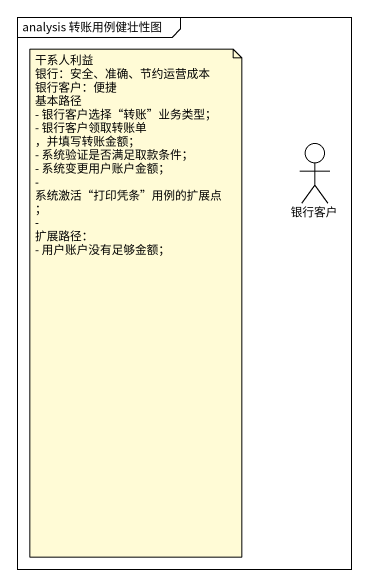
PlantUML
@startuml
mainframe analysis 转账用例健壮性图
actor 银行客户
note as N1
  干系人利益
  银行：安全、准确、节约运营成本
  银行客户：便捷
  基本路径
  - 银行客户选择“转账”业务类型；
  - 银行客户领取转账单 ，并填写转账金额；
  - 系统验证是否满足取款条件；
  - 系统变更用户账户金额；
  - 系统激活“打印凭条”用例的扩展点；
  -
  扩展路径：
  - 用户账户没有足够金额；
end note
@enduml
